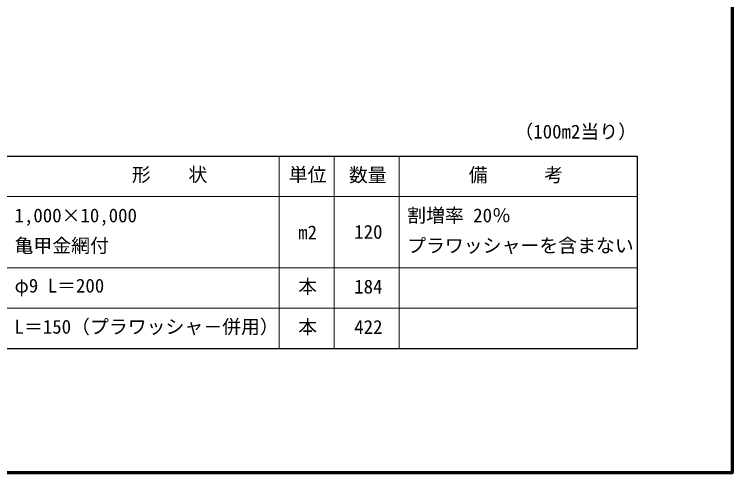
# Model space of a CAD drawing. Units: millimetres, scale not verified. Extents: x 200 to 8200, y 200 to 5838.
# Drawn here: x 5537 to 8200, y 200 to 1900 of the extents above; entities that cross this region are included whole.
import ezdxf
from ezdxf.enums import TextEntityAlignment as Align

# ---------------------------------------------------------------- set-up
doc = ezdxf.new("R2010")
doc.units = ezdxf.units.MM
doc.header["$LTSCALE"] = 20
for name, color, linetype, lineweight in [('C-MTR-FRAM', 5, 'Continuous', 25), ('C-MTR-LINE', 5, 'Continuous', 13), ('C-TTL', 2, 'Continuous', 70)]:
    doc.layers.add(name, color=color, linetype=linetype, lineweight=lineweight)
doc.layers.add('C-MTR-TXT', color=5, linetype='Continuous')
doc.styles.add('ＭＳ ゴシック', font='')
doc.styles.get('ＭＳ ゴシック').set_extended_font_data('MS Gothic')

msp = doc.modelspace()

# ---------------------------------------------------------------- linework, layer by layer
at = {"layer": 'C-MTR-FRAM'}
for p, q in [((4557.12, 1374.35), (7846.01, 1374.35)), ((7846.01, 1374.35), (7846.01, 660.27)), ((4557.12, 660.27), (7846.01, 660.27))]:
    msp.add_line(p, q, dxfattribs=at)
at = {"layer": 'C-MTR-LINE'}
for p, q in [((6518.55, 1374.35), (6518.55, 660.27)), ((6722.14, 1374.35), (6722.14, 660.27)), ((6963.9, 1374.35), (6963.9, 660.27)), ((4557.12, 1224.35), (7846.01, 1224.35)), ((4557.12, 960.27), (7846.01, 960.27)), ((4557.12, 810.27), (7846.01, 810.27))]:
    msp.add_line(p, q, dxfattribs=at)
at = {"layer": 'C-TTL'}
msp.add_lwpolyline([(200, 200), (8200, 200), (8200, 5740), (200, 5740)], close=True, dxfattribs=at)

# ---------------------------------------------------------------- texts
at = {"layer": 'C-MTR-TXT', "style": 'ＭＳ ゴシック'}
for s, p in [('（100m2当り）', (7391.01, 1424.35)), ('\u3000形\u3000\u3000状\u3000', (5902.41, 1264.37)), ('数量', (6777.39, 1263.35)), ('\u3000備\u3000\u3000\u3000考\u3000', (7151.54, 1263.69)), ('1,000×10,000', (5537.75, 1113.35)), ('割増率 20％', (6993.31, 1113.35)), ('亀甲金網付', (5537.75, 1001.42)), ('プラワッシャーを含まない', (6993.31, 1001.42)), ('φ9 L＝200', (5537.75, 852.7)), ('L＝150（プラワッシャ－併用）', (5537.75, 700.27))]:
    msp.add_text(s, height=51.32, dxfattribs=at).set_placement(p, align=Align.BOTTOM_LEFT)
for s, p in [('単位', (6624.35, 1264.35)), ('m2', (6624.35, 1050.38)), ('本', (6624.35, 849.27)), ('本', (6624.35, 699.27))]:
    msp.add_text(s, height=51.32, dxfattribs=at).set_placement(p, align=Align.BOTTOM_CENTER)
for s, p in [('120', (6901.93, 1052.38)), ('184', (6901.93, 849.27)), ('422', (6901.93, 699.27))]:
    msp.add_text(s, height=51.32, dxfattribs=at).set_placement(p, align=Align.BOTTOM_RIGHT)

doc.saveas('drawing.dxf')
